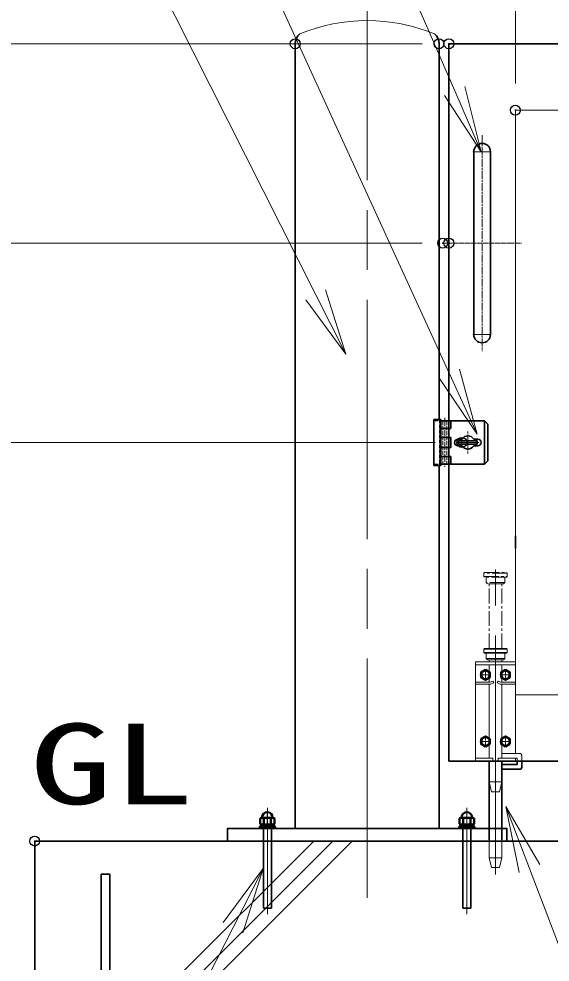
# Model space of a CAD drawing. Units: millimetres, scale not verified. Extents: x -11880 to 11880, y -8400 to 8400.
# Drawn here: x 747 to 1546, y -836 to 584 of the extents above; entities that cross this region are included whole.
import ezdxf
from ezdxf.enums import TextEntityAlignment as Align

# ---------------------------------------------------------------- set-up
doc = ezdxf.new("R2010")
doc.units = ezdxf.units.MM
doc.header["$LTSCALE"] = 30
doc.header["$PDMODE"] = 32
doc.header["$PDSIZE"] = 15
for name, pattern in [('DASHED', [7.5, 6, -1.5]), ('USER1', [18, 12, -1.5, 3, -1.5]), ('USER2', [9, 6, -0.75, 1.5, -0.75]), ('USER3', [1.125, 0.75, -0.125, 0.125, -0.125])]:
    doc.linetypes.add(name, pattern=pattern)
for name, color, linetype, lineweight in [('0-1_外形線', 7, 'Continuous', 35), ('0-2_軸線', 200, 'USER1', 15), ('0-3_細線', 2, 'Continuous', 35), ('0-4_寸法線', 4, 'Continuous', 18), ('0-5_0', 7, 'Continuous', 18), ('0-7_隠れ線', 140, 'DASHED', 18), ('0-D_AM_0N', 7, 'Continuous', 50), ('0-F_AM_7N', 6, 'USER2', 18), ('1-0_想像線', 112, 'USER3', 15), ('1-2_ハッチング', 253, 'Continuous', 13)]:
    doc.layers.add(name, color=color, linetype=linetype, lineweight=lineweight)
doc.layers.add('0-6_Defpoints', color=7, linetype='Continuous')
doc.layers.add('1-1_文字2', color=254, linetype='Continuous')
doc.styles.add('ＭＳ ゴシック', font='')
doc.styles.get('ＭＳ ゴシック').set_extended_font_data('MS Gothic')

# ---------------------------------------------------------------- blocks, each defined once
blk = doc.blocks.new('A$C130E4F3B')
at = {"layer": '0-1_外形線'}
for p, q in [((-375, -4125), (-375, 4125)), ((375, 4125), (375, -4125))]:
    blk.add_line(p, q, dxfattribs=at)
for centre, start, end in [((0, 4125), 0, 180), ((0, -4125), 180, 0)]:
    blk.add_arc(centre, 375, start, end, dxfattribs=at)
at = {"layer": '0-2_軸線'}
for p, q in [((0, 4877.9), (0, -4877.9)), ((0, 4125), (-412.5, 4125)), ((0, 4125), (412.5, 4125)), ((0, -4125), (-412.5, -4125)), ((0, -4125), (412.5, -4125))]:
    blk.add_line(p, q, dxfattribs=at)
at = {"layer": '0-2_軸線', "linetype": 'USER2'}
blk.add_line((-1779.7, 0), (1779.7, 0), dxfattribs=at)
blk = doc.blocks.new('U141')
at = {"layer": '0-D_AM_0N'}
blk.add_lwpolyline([(645, 3787.4), (450, 3674.8), (255, 3787.4), (255, 4012.6), (450, 4125.2), (645, 4012.6)], close=True, dxfattribs=at)
blk.add_circle((450, 3900), 195, dxfattribs=at)
blk.add_circle((450, 3900), 195, dxfattribs=at)
at = {"layer": '0-F_AM_7N'}
for p, q in [((697.7, 3900), (202.3, 3900)), ((450, 4147.7), (450, 3652.3))]:
    blk.add_line(p, q, dxfattribs=at)
blk = doc.blocks.new('U142')
at = {"layer": '0-D_AM_0N'}
blk.add_lwpolyline([(-255, 3787.4), (-450, 3674.8), (-645, 3787.4), (-645, 4012.6), (-450, 4125.2), (-255, 4012.6)], close=True, dxfattribs=at)
blk.add_circle((-450, 3900), 195, dxfattribs=at)
blk.add_circle((-450, 3900), 195, dxfattribs=at)
at = {"layer": '0-F_AM_7N'}
for p, q in [((-202.3, 3900), (-697.7, 3900)), ((-450, 4147.7), (-450, 3652.3))]:
    blk.add_line(p, q, dxfattribs=at)
blk = doc.blocks.new('U143')
at = {"layer": '0-D_AM_0N'}
blk.add_lwpolyline([(645, 787.4), (450, 674.8), (255, 787.4), (255, 1012.6), (450, 1125.2), (645, 1012.6)], close=True, dxfattribs=at)
blk.add_circle((450, 900), 195, dxfattribs=at)
blk.add_circle((450, 900), 195, dxfattribs=at)
at = {"layer": '0-F_AM_7N'}
for p, q in [((697.7, 900), (202.3, 900)), ((450, 1147.7), (450, 652.3))]:
    blk.add_line(p, q, dxfattribs=at)
blk = doc.blocks.new('U144')
at = {"layer": '0-D_AM_0N'}
blk.add_lwpolyline([(-255, 787.4), (-450, 674.8), (-645, 787.4), (-645, 1012.6), (-450, 1125.2), (-255, 1012.6)], close=True, dxfattribs=at)
blk.add_circle((-450, 900), 195, dxfattribs=at)
blk.add_circle((-450, 900), 195, dxfattribs=at)
at = {"layer": '0-F_AM_7N'}
for p, q in [((-202.3, 900), (-697.7, 900)), ((-450, 1147.7), (-450, 652.3))]:
    blk.add_line(p, q, dxfattribs=at)
blk = doc.blocks.new('S290')
at = {"layer": '0-4_寸法線'}
for points in [[(25694181.3, 81755881.8), (25662794.1, 81755881.8), (25632445.2, 81835409.5), (25631375.6, 81838212.4)], [(25632912.4, 81835587.8), (25631375.6, 81838212.4), (25631978.1, 81835231.2)]]:
    blk.add_lwpolyline(points, dxfattribs=at)
blk = doc.blocks.new('S296')
at = {"layer": '0-4_寸法線'}
for points in [[(25559366, 81912200.6), (25610942, 81912200.6), (25629066.2, 81870515.5), (25630262.4, 81867764.3)], [(25628607.7, 81870316.1), (25630262.4, 81867764.3), (25629524.8, 81870714.8)]]:
    blk.add_lwpolyline(points, dxfattribs=at)
blk = doc.blocks.new('S297')
at = {"layer": '0-4_寸法線'}
for points in [[(25572066.8, 81896834), (25610942, 81896834), (25628833.4, 81857744.1), (25630081.9, 81855016.2)], [(25628378.7, 81857536), (25630081.9, 81855016.2), (25629288, 81857952.2)]]:
    blk.add_lwpolyline(points, dxfattribs=at)
blk = doc.blocks.new('PROFSP00NL0D66')
at = {"layer": '0-1_外形線'}
for p, q in [((0, 210), (0, 0)), ((0, 16.5), (112.2, 33)), ((0, -210), (0, 0)), ((0, -16.5), (112.2, 0)), ((13.2, 315), (13.2, 18.4)), ((99, 315), (99, 31.1)), ((112.2, 210), (112.2, 0)), ((112.2, -210), (112.2, 0)), ((13.2, -315), (13.2, -14.6)), ((99, -315), (99, -1.9))]:
    blk.add_line(p, q, dxfattribs=at)
for points in [[(56.1, 315), (13.2, 315), (4.2, 306), (0, 210)], [(112.2, 210), (108, 306), (99, 315), (56.1, 315)], [(56.1, -315), (13.2, -315), (4.2, -306), (0, -210)], [(112.2, -210), (108, -306), (99, -315), (56.1, -315)]]:
    blk.add_lwpolyline(points, dxfattribs=at)
blk = doc.blocks.new('PROFSP00NKH4S6')
at = {"layer": '0-1_外形線'}
blk.add_lwpolyline([(0, -360), (75, -360), (75, 360), (0, 360)], close=True, dxfattribs=at)
blk = doc.blocks.new('U308')
at = {"layer": '0-D_AM_0N'}
for p, q in [((25620280.7, 81837671), (25620324.9, 81837696.5)), ((25620280.7, 81837422), (25620280.7, 81837671)), ((25620324.9, 81837696.5), (25620369.9, 81837696.5)), ((25620369.9, 81837696.5), (25620369.9, 81837711.5)), ((25620369.9, 81837696.5), (25620849.9, 81837696.5)), ((25620445.3, 81837422), (25620445.3, 81837671)), ((25620774.5, 81837422), (25620774.5, 81837671)), ((25620849.9, 81837711.5), (25620849.9, 81837696.5)), ((25620849.9, 81837696.5), (25620894.9, 81837696.5)), ((25620939.1, 81837671), (25620894.9, 81837696.5)), ((25620939.1, 81837422), (25620939.1, 81837671)), ((25620280.7, 81837422), (25620324.9, 81837396.5)), ((25620324.9, 81837396.5), (25620894.9, 81837396.5)), ((25620939.1, 81837422), (25620894.9, 81837396.5))]:
    blk.add_line(p, q, dxfattribs=at)
for centre, radius, start, end in [((25620609.9, 81837711.5), 240, 0, 180), ((25620363, 81837551), 145.5, 55.56153, 115.56153), ((25620609.9, 81837152.7), 543.8, 72.38303, 107.61697), ((25620856.8, 81837551), 145.5, 64.43847, 124.43847), ((25620363, 81837542), 145.5, 244.43847, 304.43847), ((25620609.9, 81837940.3), 543.8, 252.38303, 287.61697), ((25620856.8, 81837542), 145.5, 235.56153, 295.56153)]:
    blk.add_arc(centre, radius, start, end, dxfattribs=at)
at = {"layer": '0-F_AM_7N'}
blk.add_line((25620609.9, 81837368.7), (25620609.9, 81837979.2), dxfattribs=at)
blk = doc.blocks.new('PRCIRCLE')
at = {"layer": '0-5_0'}
blk.add_line((-30, 0), (30, 0), dxfattribs=at)
blk = doc.blocks.new('fhfhsfhshs')
at = {"layer": '0-1_外形線'}
blk.add_line((-856.2, -975), (-856.2, 975), dxfattribs=at)
blk.add_line((-856.2, -975), (-856.2, 975), dxfattribs=at)
at = {"layer": '0-2_軸線'}
for p, q in [((-1050, 1105.8), (-1050, -1105.8)), ((0, 0), (0, 541.4)), ((0, 0), (-541.4, 0)), ((0, 0), (541.4, 0)), ((0, 0), (0, -541.4))]:
    blk.add_line(p, q, dxfattribs=at)
at = {"layer": '0-3_細線'}
for p, q in [((-1536.3, -1035), (-1536.3, 1035)), ((-1536.3, 1035), (-1230, 1035)), ((-1230, 1035), (-1230, -1035)), ((-1230, 975), (-870, 975)), ((-870, 975), (750, 975)), ((-870, 975), (-870, -975)), ((-780, 975), (-780, 630)), ((750, 975), (900, 825)), ((750, 975), (750, -975)), ((-780, 630), (-1230, 630)), ((900, 825), (900, -825)), ((-780, 225), (-1230, 225)), ((-780, 225), (-780, -225)), ((-450, 150), (-259.8, 150)), ((-420, -75), (-420, 75)), ((-420, 75), (420, 75)), ((259.8, 150), (450, 150)), ((420, 75), (420, -75)), ((-780, -225), (-1230, -225)), ((-450, -150), (-259.8, -150)), ((420, -75), (-420, -75)), ((259.8, -150), (450, -150)), ((-1230, -630), (-780, -630)), ((-780, -630), (-780, -975)), ((900, -825), (750, -975)), ((-1230, -1035), (-1536.3, -1035)), ((-870, -975), (-1230, -975)), ((750, -975), (-870, -975))]:
    blk.add_line(p, q, dxfattribs=at)
for centre, radius, start, end in [((-450, 0), 150, 90, 270), ((0, 0), 300, 30, 150), ((450, 0), 150, 270, 90), ((0, 0), 300, 210, 330)]:
    blk.add_arc(centre, radius, start, end, dxfattribs=at)
at = {"layer": '0-7_隠れ線'}
for p, q in [((-1536.3, 975), (-1230, 975)), ((-1290, 1035), (-1290, -1035)), ((-1140, 975), (-1140, -975)), ((-960, 975), (-960, -975)), ((-1536.3, -975), (-1230, -975))]:
    blk.add_line(p, q, dxfattribs=at)
at = {"layer": '0-7_隠れ線', "xscale": 12.5, "yscale": 12.5}
blk.add_blockref('PRCIRCLE', (0, 0), dxfattribs=at)
blk = doc.blocks.new('S298')
at = {"layer": '0-4_寸法線'}
for points in [[(25575101.6, 81881774.6), (25612479.2, 81881774.6), (25622795.1, 81861306.8), (25624145.3, 81858627.8)], [(25622348.6, 81861081.7), (25624145.3, 81858627.8), (25623241.6, 81861531.8)]]:
    blk.add_lwpolyline(points, dxfattribs=at)
blk = doc.blocks.new('S299')
at = {"layer": '0-4_寸法線'}
for points in [[(25543919.5, 81797519.4), (25601082.7, 81797519.4), (25619065.6, 81832737.4), (25620429.9, 81835409.3)], [(25619510.9, 81832510.1), (25620429.9, 81835409.3), (25618620.3, 81832964.8)]]:
    blk.add_lwpolyline(points, dxfattribs=at)
blk = doc.blocks.new('sfsgfdsgdh')
at = {"layer": '0-1_外形線'}
blk.add_lwpolyline([(-15000, 0), (15000, 0), (15000, -33000), (-15000, -33000)], close=True, dxfattribs=at)
at = {"layer": '0-3_細線'}
for p, q in [((-12000, -29610), (-12000, -1500)), ((-12000, -1500), (-11610, -1500)), ((-11610, -1500), (-11610, -29610))]:
    blk.add_line(p, q, dxfattribs=at)
at = {"layer": '1-2_ハッチング'}
for p, q in [((-15000, -12590.4), (-2409.6, 0)), ((-15000, -13460.4), (-1539.6, 0)), ((-15000, -14330.4), (-669.6, 0))]:
    blk.add_line(p, q, dxfattribs=at)
blk = doc.blocks.new('U313')
at = {"layer": '0-D_AM_0N'}
for p, q in [((25629280.7, 81837671), (25629324.9, 81837696.5)), ((25629280.7, 81837422), (25629280.7, 81837671)), ((25629324.9, 81837696.5), (25629369.9, 81837696.5)), ((25629369.9, 81837696.5), (25629369.9, 81837711.5)), ((25629369.9, 81837696.5), (25629849.9, 81837696.5)), ((25629445.3, 81837422), (25629445.3, 81837671)), ((25629774.5, 81837422), (25629774.5, 81837671)), ((25629849.9, 81837711.5), (25629849.9, 81837696.5)), ((25629849.9, 81837696.5), (25629894.9, 81837696.5)), ((25629939.1, 81837671), (25629894.9, 81837696.5)), ((25629939.1, 81837422), (25629939.1, 81837671)), ((25629280.7, 81837422), (25629324.9, 81837396.5)), ((25629324.9, 81837396.5), (25629894.9, 81837396.5)), ((25629939.1, 81837422), (25629894.9, 81837396.5))]:
    blk.add_line(p, q, dxfattribs=at)
for centre, radius, start, end in [((25629609.9, 81837711.5), 240, 0, 180), ((25629363, 81837551), 145.5, 55.56153, 115.56153), ((25629609.9, 81837152.7), 543.8, 72.38303, 107.61697), ((25629856.8, 81837551), 145.5, 64.43847, 124.43847), ((25629363, 81837542), 145.5, 244.43847, 304.43847), ((25629609.9, 81837940.3), 543.8, 252.38303, 287.61697), ((25629856.8, 81837542), 145.5, 235.56153, 295.56153)]:
    blk.add_arc(centre, radius, start, end, dxfattribs=at)
at = {"layer": '0-F_AM_7N'}
blk.add_line((25629609.9, 81837368.7), (25629609.9, 81837979.2), dxfattribs=at)

msp = doc.modelspace()

# ---------------------------------------------------------------- linework, layer by layer
at = {"layer": '0-1_外形線'}
for p, q in [((1162.73, -634.37), (1162.73, 546.63)), ((1379.03, 546.63), (1379.03, -18.87)), ((4393.88, 546.63), (1393.88, 546.63)), ((1393.88, -20.87), (1393.88, 546.63)), ((1379.03, -87.87), (1379.03, -634.37)), ((1393.88, -533.37), (1393.88, -85.87)), ((1493.88, -193.87), (1493.88, -212.87)), ((1393.88, -533.37), (4393.88, -533.37)), ((1454.38, -533.37), (1454.38, -651.37)), ((1473.38, -533.37), (1473.38, -651.37)), ((1503.38, -533.37), (1503.38, -542.37)), ((1500.38, -545.37), (1473.38, -545.37)), ((770.88, -653.37), (5023.88, -653.37))]:
    msp.add_line(p, q, dxfattribs=at)
msp.add_lwpolyline([(1496.38, -533.37), (1496.38, -538.37), (1473.38, -538.37)], dxfattribs=at)
msp.add_lwpolyline([(1060.88, -653.37), (1480.88, -653.37), (1480.88, -634.37), (1060.88, -634.37)], close=True, dxfattribs=at)
for centre, radius, start, end in [((1182.73, 546.63), 20, 131.40962, 180), ((1359.03, 546.63), 20, 0, 48.59038), ((1500.38, -542.37), 3, 270, 0)]:
    msp.add_arc(centre, radius, start, end, dxfattribs=at)
at = {"layer": '0-2_軸線'}
for p, q in [((1270.88, 701.2), (1270.88, -772.95)), ((1463.88, -703.79), (1463.88, -244.72)), ((1120.88, -603.48), (1120.88, -763.23)), ((1420.88, -603.48), (1420.88, -763.23))]:
    msp.add_line(p, q, dxfattribs=at)
at = {"layer": '0-3_細線'}
for p, q in [((1126.88, -634.37), (1114.88, -634.37)), ((1114.88, -634.37), (1114.88, -754.37)), ((1126.88, -754.37), (1126.88, -634.37)), ((1414.88, -634.37), (1414.88, -754.37)), ((1426.88, -634.37), (1414.88, -634.37)), ((1426.88, -754.37), (1426.88, -634.37)), ((1114.88, -754.37), (1126.88, -754.37)), ((1414.88, -754.37), (1426.88, -754.37))]:
    msp.add_line(p, q, dxfattribs=at)
at = {"layer": '0-4_寸法線'}
for p, q in [((1493.88, 486.63), (1493.88, 1905.19)), ((1493.88, 486.63), (1493.88, 1905.19)), ((1353.88, 546.63), (-648.71, 546.63)), ((1353.88, 546.63), (-341.51, 546.63)), ((1353.88, 246.63), (-341.51, 246.63)), ((1344.55, 246.63), (-341.51, 246.63)), ((1373.48, -53.37), (-25.4, -53.37))]:
    msp.add_line(p, q, dxfattribs=at)
at = {"layer": '0-5_0'}
for p, q in [((1493.88, -193.87), (1493.88, 446.63)), ((1493.88, 446.63), (4293.88, 446.63))]:
    msp.add_line(p, q, dxfattribs=at)
msp.add_lwpolyline([(4293.88, 446.63), (4293.88, -433.37), (1493.88, -433.37), (1493.88, -212.87)], dxfattribs=at)
msp.add_arc((1270.88, 314.68), 266.94, 67.67999, 112.32001, dxfattribs=at)
at = {"layer": '0-6_Defpoints'}
for p in [(1162.73, 546.63), (1379.03, 546.63), (1393.88, 546.63), (1393.88, 546.63), (1493.88, 446.63), (1384.55, 246.63), (1393.88, 246.63), (1413.48, -53.37), (770.88, -653.37)]:
    msp.add_point(p, dxfattribs=at)
at = {"layer": '0-7_隠れ線'}
for p, q in [((1447.38, -363.37), (1446.38, -364.37)), ((1446.38, -369.37), (1446.38, -364.37)), ((1481.38, -364.37), (1446.38, -364.37)), ((1447.38, -363.37), (1480.38, -363.37)), ((1480.38, -363.37), (1481.38, -364.37)), ((1481.38, -369.37), (1481.38, -364.37)), ((1447.38, -370.37), (1446.38, -369.37)), ((1446.38, -369.37), (1481.38, -369.37)), ((1480.38, -370.37), (1447.38, -370.37)), ((1449.88, -378.37), (1449.88, -370.37)), ((1449.88, -378.37), (1451.88, -380.37)), ((1477.88, -378.37), (1449.88, -378.37)), ((1475.88, -380.37), (1451.88, -380.37)), ((1454.38, -383.37), (1454.38, -380.37)), ((1473.38, -380.37), (1473.38, -383.37)), ((1477.88, -378.37), (1475.88, -380.37)), ((1477.88, -378.37), (1477.88, -370.37)), ((1481.38, -369.37), (1480.38, -370.37)), ((1433.88, -383.37), (1493.88, -383.37)), ((1433.88, -533.37), (1433.88, -383.37)), ((1493.88, -388.37), (1433.88, -388.37)), ((1454.38, -388.37), (1454.38, -414.37)), ((1473.38, -388.37), (1473.38, -399.04)), ((1493.88, -383.37), (1493.88, -521.37)), ((1473.38, -407.7), (1473.38, -414.37)), ((1433.88, -414.37), (1456.11, -414.37)), ((1433.88, -417.37), (1456.82, -417.37)), ((1454.38, -417.37), (1454.38, -528.37)), ((1459.9, -412.48), (1456.11, -414.37)), ((1461.24, -415.16), (1456.82, -417.37)), ((1459.9, -412.48), (1461.24, -415.16)), ((1467.85, -412.48), (1466.51, -415.16)), ((1466.51, -415.16), (1470.93, -417.37)), ((1471.64, -414.37), (1467.85, -412.48)), ((1470.93, -417.37), (1493.88, -417.37)), ((1493.88, -414.37), (1471.64, -414.37)), ((1473.38, -417.37), (1473.38, -528.37)), ((1473.38, -521.37), (1500.38, -521.37)), ((1503.38, -524.37), (1503.38, -533.37)), ((1459.88, -528.37), (1433.88, -528.37)), ((1459.88, -533.37), (1433.88, -533.37)), ((1459.88, -528.37), (1459.88, -533.37)), ((1467.88, -533.37), (1459.88, -533.37)), ((1493.88, -528.37), (1467.88, -528.37)), ((1467.88, -528.37), (1467.88, -533.37)), ((1493.88, -533.37), (1467.88, -533.37)), ((1493.88, -528.37), (1493.88, -533.37)), ((1457.88, -579.37), (1454.38, -564.37)), ((1473.38, -564.37), (1454.38, -564.37)), ((1469.88, -579.37), (1473.38, -564.37)), ((1469.88, -579.37), (1457.88, -579.37)), ((1454.38, -678.37), (1454.38, -651.37)), ((1473.38, -651.37), (1473.38, -678.37)), ((1457.88, -693.37), (1454.38, -678.37)), ((1473.38, -678.37), (1454.38, -678.37)), ((1469.88, -693.37), (1473.38, -678.37)), ((1469.88, -693.37), (1457.88, -693.37))]:
    msp.add_line(p, q, dxfattribs=at)
msp.add_lwpolyline([(1473.38, -528.37), (1496.38, -528.37), (1496.38, -533.37)], dxfattribs=at)
msp.add_arc((1500.38, -524.37), 3, 0, 90, dxfattribs=at)
at = {"layer": '1-0_想像線'}
for p, q in [((1447.38, -249.37), (1446.38, -250.37)), ((1446.38, -255.37), (1446.38, -250.37)), ((1481.38, -250.37), (1446.38, -250.37)), ((1447.38, -256.37), (1446.38, -255.37)), ((1446.38, -255.37), (1481.38, -255.37)), ((1447.38, -249.37), (1480.38, -249.37)), ((1480.38, -249.37), (1481.38, -250.37)), ((1481.38, -255.37), (1480.38, -256.37)), ((1481.38, -255.37), (1481.38, -250.37)), ((1480.38, -256.37), (1447.38, -256.37)), ((1449.88, -264.37), (1449.88, -256.37)), ((1449.88, -264.37), (1451.88, -266.37)), ((1477.88, -264.37), (1449.88, -264.37)), ((1475.88, -266.37), (1451.88, -266.37)), ((1454.38, -363.37), (1454.38, -266.37)), ((1473.38, -363.37), (1473.38, -266.37)), ((1477.88, -264.37), (1475.88, -266.37)), ((1477.88, -264.37), (1477.88, -256.37))]:
    msp.add_line(p, q, dxfattribs=at)

# ---------------------------------------------------------------- block references
at = {"layer": '0-1_外形線', "xscale": 0.03333333, "yscale": 0.03333333}
for name, p in [('A$C130E4F3B', (1443.88, 246.63)), ('fhfhsfhshs', (1422.57, -53.37)), ('sfsgfdsgdh', (1270.88, -653.37))]:
    msp.add_blockref(name, p, dxfattribs=at)
at = {"layer": '0-4_寸法線', "xscale": 0.03333333, "yscale": 0.03333333}
for name in ['S296', 'S297', 'S298', 'S290', 'S299']:
    msp.add_blockref(name, (-852899.45, -2728541.35), dxfattribs=at)
at = {"layer": '0-5_0', "xscale": 0.03333333, "yscale": 0.03333333, "rotation": 90}
for name, p in [('PROFSP00NKH4S6', (1120.88, -634.37)), ('PROFSP00NL0D66', (1120.88, -631.87)), ('PROFSP00NKH4S6', (1420.88, -634.37)), ('PROFSP00NL0D66', (1420.88, -631.87))]:
    msp.add_blockref(name, p, dxfattribs=at)
at = {"layer": '0-D_AM_0N', "xscale": 0.03333333, "yscale": 0.03333333}
for name, p in [('U142', (1463.88, -533.37)), ('U141', (1463.88, -533.37)), ('U144', (1463.88, -533.37)), ('U143', (1463.88, -533.37)), ('U308', (-852899.45, -2728541.35)), ('U313', (-852899.45, -2728541.35))]:
    msp.add_blockref(name, p, dxfattribs=at)

# ---------------------------------------------------------------- texts
at = {"layer": '1-1_文字2', "style": 'ＭＳ ゴシック', "width": 1.5}
msp.add_text('GL', height=121.2, dxfattribs=at).set_placement((763.68, -634.21), align=Align.BOTTOM_LEFT)

doc.saveas('drawing.dxf')
